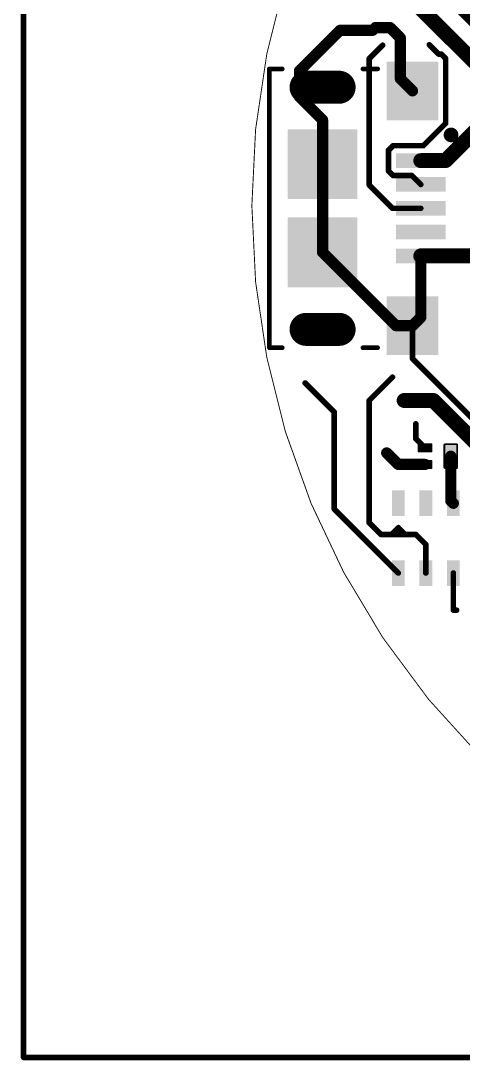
# Model space of a CAD drawing. Extents: x -0.24 to 1.71, y -0.99 to 0.81.
# Drawn here: x -0.242 to 0.232, y -0.989 to 0.126 of the extents above; entities that cross this region are included whole.
import ezdxf

# ---------------------------------------------------------------- set-up
doc = ezdxf.new("R2010")
doc.units = 0
for name, color, linetype in [('1', 12, 'CONTINUOUS'), ('17', 110, 'CONTINUOUS'), ('20', 31, 'CONTINUOUS'), ('21', 253, 'CONTINUOUS')]:
    doc.layers.add(name, color=color, linetype=linetype)

# ---------------------------------------------------------------- blocks, each defined once
blk = doc.blocks.new('RECT')
blk.add_solid([(-0.5, -0.5), (0.5, -0.5), (-0.5, 0.5), (0.5, 0.5)])
blk = doc.blocks.new('LONGP100')
at = {"const_width": 1}
blk.add_lwpolyline([(-0.5, 0), (0.5, 0)], dxfattribs=at)
at = {"const_width": 0.5}
for points in [[(-0.5, 0.25, 1), (-0.5, -0.25)], [(0.5, -0.25, 1), (0.5, 0.25)]]:
    blk.add_lwpolyline(points, format="xyb", dxfattribs=at)
blk = doc.blocks.new('RECT64000X40000R25')
at = {"const_width": 0.00123}
blk.add_lwpolyline([(0.007259, -0.003691), (0.007259, 0.003691, 0.414214), (0.006644, 0.004306), (-0.006644, 0.004306, 0.414214), (-0.007259, 0.003691), (-0.007259, -0.003691, 0.414214), (-0.006644, -0.004306), (0.006644, -0.004306, 0.414214)], format="xyb", close=True, dxfattribs=at)
blk.add_solid([(-0.006951, -0.003999), (0.006951, -0.003999), (-0.006951, 0.003999), (0.006951, 0.003999)])
blk = doc.blocks.new('RECT64000X112000R25')
at = {"const_width": 0.001969}
blk.add_lwpolyline([(0.00689, -0.011811), (0.00689, 0.011811, 0.414214), (0.005906, 0.012795), (-0.005906, 0.012795, 0.414214), (-0.00689, 0.011811), (-0.00689, -0.011811, 0.414214), (-0.005906, -0.012795), (0.005906, -0.012795, 0.414214)], format="xyb", close=True, dxfattribs=at)
blk.add_solid([(-0.006398, -0.012303), (0.006398, -0.012303), (-0.006398, 0.012303), (0.006398, 0.012303)])

msp = doc.modelspace()

# ---------------------------------------------------------------- linework, layer by layer
at = {"layer": '1'}
for points, const_width in [([(-0.2395, 0.807), (-0.2395, -0.98625)], 0.006), ([(0.247941, 0.077982), (0.128923, 0.196999)], 0.016), ([(0.197157, 0.174182), (0.3375, 0.03384)], 0.016), ([(0.137906, 0.118937), (0.134969, 0.116)], 0.012), ([(0.153594, 0.118937), (0.137906, 0.118937)], 0.012), ([(0.164687, 0.107844), (0.153594, 0.118937)], 0.012), ([(0.056407, 0.072407), (0.1, 0.116)], 0.012), ([(0.134969, 0.116), (0.1, 0.116)], 0.012), ([(0.164687, 0.064004), (0.164687, 0.107844)], 0.012), ([(0.14575, 0.1), (0.13125, 0.0855)], 0.006), ([(0.19575, 0.100563), (0.205833, 0.09048)], 0.006), ([(0.205833, 0.09048), (0.208579, 0.09048)], 0.006), ([(0.208579, 0.09048), (0.213266, 0.085794)], 0.006), ([(0.056407, 0.044631), (0.056407, 0.072407)], 0.012), ([(0.13125, 0.0855), (0.13125, -0.05)], 0.006), ([(0.213266, 0.085794), (0.213266, 0.016174)], 0.006), ([(0.177707, 0.050984), (0.164687, 0.064004)], 0.012), ([(0.08125, 0.019788), (0.056407, 0.044631)], 0.012), ([(0.08125, -0.027756), (0.08125, 0.019788)], 0.012), ([(0.213266, 0.016174), (0.189272, -0.007819)], 0.006), ([(0.213158, -0.023819), (0.247941, 0.010964)], 0.016), ([(0.156802, -0.007819), (0.15199, -0.012631)], 0.006), ([(0.15199, -0.012631), (0.15199, -0.035007)], 0.006), ([(0.189272, -0.007819), (0.156802, -0.007819)], 0.006), ([(0.08125, -0.027756), (0.08125, -0.122244)], 0.012), ([(0.186565, -0.023819), (0.213158, -0.023819)], 0.016), ([(0.15199, -0.035007), (0.156676, -0.039693)], 0.006), ([(0.156676, -0.039693), (0.176848, -0.039693)], 0.006), ([(0.176848, -0.039693), (0.186565, -0.049409)], 0.006), ([(0.13125, -0.05), (0.15625, -0.075)], 0.006), ([(0.15625, -0.075), (0.186565, -0.075)], 0.006), ([(0.08125, -0.122244), (0.15999, -0.200984)], 0.012), ([(0.18682, -0.125926), (0.186565, -0.126181)], 0.016), ([(0.29736, -0.125926), (0.18682, -0.125926)], 0.016), ([(0.186565, -0.126181), (0.186565, -0.192126)], 0.012), ([(0.186565, -0.192126), (0.177707, -0.200984)], 0.012), ([(0.15999, -0.200984), (0.177707, -0.200984)], 0.012), ([(0.177707, -0.236329), (0.177707, -0.200984)], 0.006), ([(0.2875, -0.346123), (0.177707, -0.236329)], 0.006), ([(0.13125, -0.28125), (0.15625, -0.25625)], 0.006), ([(0.0625, -0.2625), (0.09375, -0.29375)], 0.006), ([(0.13125, -0.4125), (0.13125, -0.28125)], 0.006), ([(0.2, -0.28125), (0.16875, -0.28125)], 0.016), ([(0.2715, -0.35275), (0.2, -0.28125)], 0.016), ([(0.09375, -0.29375), (0.09375, -0.397679)], 0.006), ([(0.18125, -0.322171), (0.18125, -0.30625)], 0.006), ([(0.19122, -0.332142), (0.18125, -0.322171)], 0.006), ([(0.162358, -0.349858), (0.15, -0.3375)], 0.012), ([(0.19122, -0.349858), (0.162358, -0.349858)], 0.012), ([(0.21878, -0.341), (0.21878, -0.38885)], 0.012), ([(0.21878, -0.38885), (0.221528, -0.391598)], 0.012), ([(0.09375, -0.397679), (0.162472, -0.466402)], 0.006), ([(0.14375, -0.425), (0.13125, -0.4125)], 0.006), ([(0.18125, -0.425), (0.14375, -0.425)], 0.006), ([(0.192, -0.43575), (0.18125, -0.425)], 0.006), ([(0.192, -0.466402), (0.192, -0.43575)], 0.006), ([(0.221528, -0.466402), (0.221528, -0.50625)], 0.006), ([(0.221528, -0.50625), (0.225, -0.50625)], 0.006), ([(-0.2395, -0.98625), (1.7075, -0.98625)], 0.006)]:
    msp.add_lwpolyline(points, dxfattribs=dict(at, const_width=const_width))
for points, const_width in [([(0.137906, 0.121937, 1), (0.137906, 0.115937)], 0.006), ([(0.140027, 0.116816, 1), (0.135785, 0.121058)], 0.006), ([(0.155715, 0.121058, 1), (0.151473, 0.116816)], 0.006), ([(0.153594, 0.115937, 1), (0.153594, 0.121937)], 0.006), ([(0.1, 0.119, 1), (0.1, 0.113)], 0.006), ([(0.102121, 0.113879, 1), (0.097879, 0.118121)], 0.006), ([(0.132848, 0.118121, 1), (0.13709, 0.113879)], 0.006), ([(0.134969, 0.113, 1), (0.134969, 0.119)], 0.006), ([(0.167687, 0.107844, 1), (0.161687, 0.107844)], 0.006), ([(0.162566, 0.105723, 1), (0.166808, 0.109965)], 0.006), ([(0.146811, 0.098939, 1), (0.144689, 0.101061)], 0.003), ([(0.196811, 0.101624, 1), (0.194689, 0.099502)], 0.003), ([(0.205833, 0.09198, 1), (0.205833, 0.08898)], 0.003), ([(0.204772, 0.08942, 1), (0.206893, 0.091541)], 0.003), ([(0.20964, 0.091541, 1), (0.207519, 0.08942)], 0.003), ([(0.208579, 0.08898, 1), (0.208579, 0.09198)], 0.003), ([(0.059407, 0.072407, 1), (0.053407, 0.072407)], 0.006), ([(0.13275, 0.0855, 1), (0.12975, 0.0855)], 0.003), ([(0.130189, 0.086561, 1), (0.132311, 0.084439)], 0.003), ([(0.214766, 0.085794, 1), (0.211766, 0.085794)], 0.003), ([(0.212205, 0.084733, 1), (0.214326, 0.086855)], 0.003), ([(0.054286, 0.074529, 1), (0.058529, 0.070286)], 0.006), ([(0.166808, 0.066125, 1), (0.162566, 0.061883)], 0.006), ([(0.161687, 0.064004, 1), (0.167687, 0.064004)], 0.006), ([(0.175585, 0.048863, 1), (0.179828, 0.053106)], 0.006), ([(0.053407, 0.044631, 1), (0.059407, 0.044631)], 0.006), ([(0.058529, 0.046752, 1), (0.054286, 0.04251)], 0.006), ([(0.08425, 0.019788, 1), (0.07825, 0.019788)], 0.006), ([(0.079129, 0.017667, 1), (0.083371, 0.02191)], 0.006), ([(0.211766, 0.016174, 1), (0.214766, 0.016174)], 0.003), ([(0.214326, 0.015114, 1), (0.212205, 0.017235)], 0.003), ([(0.15349, -0.012631, 1), (0.15049, -0.012631)], 0.003), ([(0.150929, -0.01157, 1), (0.153051, -0.013692)], 0.003), ([(0.156802, -0.006319, 1), (0.156802, -0.009319)], 0.003), ([(0.157863, -0.00888, 1), (0.155742, -0.006758)], 0.003), ([(0.188212, -0.006758, 1), (0.190333, -0.00888)], 0.003), ([(0.189272, -0.009319, 1), (0.189272, -0.006319)], 0.003), ([(0.08425, -0.027756, 1), (0.07825, -0.027756)], 0.006), ([(0.186565, -0.019819, 1), (0.186565, -0.027819)], 0.008), ([(0.21033, -0.02099, 1), (0.215987, -0.026647)], 0.008), ([(0.213158, -0.027819, 1), (0.213158, -0.019819)], 0.008), ([(0.07825, -0.027756, 1), (0.08425, -0.027756)], 0.006), ([(0.153051, -0.033946, 1), (0.150929, -0.036067)], 0.003), ([(0.15049, -0.035007, 1), (0.15349, -0.035007)], 0.003), ([(0.156676, -0.038193, 1), (0.156676, -0.041193)], 0.003), ([(0.155616, -0.040754, 1), (0.157737, -0.038632)], 0.003), ([(0.177909, -0.038632, 1), (0.175788, -0.040754)], 0.003), ([(0.176848, -0.041193, 1), (0.176848, -0.038193)], 0.003), ([(0.132311, -0.048939, 1), (0.130189, -0.051061)], 0.003), ([(0.12975, -0.05, 1), (0.13275, -0.05)], 0.003), ([(0.185504, -0.05047, 1), (0.187626, -0.048349)], 0.003), ([(0.15625, -0.0735, 1), (0.15625, -0.0765)], 0.003), ([(0.155189, -0.076061, 1), (0.157311, -0.073939)], 0.003), ([(0.186565, -0.0765, 1), (0.186565, -0.0735)], 0.003), ([(0.083371, -0.120123, 1), (0.079129, -0.124365)], 0.006), ([(0.07825, -0.122244, 1), (0.08425, -0.122244)], 0.006), ([(0.183737, -0.123353, 1), (0.189393, -0.12901)], 0.008), ([(0.18682, -0.121926, 1), (0.18682, -0.129926)], 0.008), ([(0.189648, -0.128755, 1), (0.183991, -0.123098)], 0.008), ([(0.189565, -0.126181, 1), (0.183565, -0.126181)], 0.006), ([(0.183565, -0.192126, 1), (0.189565, -0.192126)], 0.006), ([(0.188686, -0.194247, 1), (0.184444, -0.190005)], 0.006), ([(0.15999, -0.197984, 1), (0.15999, -0.203984)], 0.006), ([(0.157869, -0.203106, 1), (0.162111, -0.198863)], 0.006), ([(0.175585, -0.198863, 1), (0.179828, -0.203106)], 0.006), ([(0.177707, -0.203984, 1), (0.177707, -0.197984)], 0.006), ([(0.179207, -0.200984, 1), (0.176207, -0.200984)], 0.003), ([(0.178767, -0.235269, 1), (0.176646, -0.23739)], 0.003), ([(0.176207, -0.236329, 1), (0.179207, -0.236329)], 0.003), ([(0.157311, -0.257311, 1), (0.155189, -0.255189)], 0.003), ([(0.063561, -0.261439, 1), (0.061439, -0.263561)], 0.003), ([(0.13275, -0.28125, 1), (0.12975, -0.28125)], 0.003), ([(0.130189, -0.280189, 1), (0.132311, -0.282311)], 0.003), ([(0.16875, -0.27725, 1), (0.16875, -0.28525)], 0.008), ([(0.202828, -0.278422, 1), (0.197172, -0.284078)], 0.008), ([(0.2, -0.28525, 1), (0.2, -0.27725)], 0.008), ([(0.09525, -0.29375, 1), (0.09225, -0.29375)], 0.003), ([(0.092689, -0.294811, 1), (0.094811, -0.292689)], 0.003), ([(0.18275, -0.30625, 1), (0.17975, -0.30625)], 0.003), ([(0.182311, -0.321111, 1), (0.180189, -0.323232)], 0.003), ([(0.17975, -0.322171, 1), (0.18275, -0.322171)], 0.003), ([(0.152121, -0.335379, 1), (0.147879, -0.339621)], 0.006), ([(0.19016, -0.333202, 1), (0.192281, -0.331081)], 0.003), ([(0.162358, -0.346858, 1), (0.162358, -0.352858)], 0.006), ([(0.160237, -0.35198, 1), (0.16448, -0.347737)], 0.006), ([(0.19122, -0.352858, 1), (0.19122, -0.346858)], 0.006), ([(0.22178, -0.341, 1), (0.21578, -0.341)], 0.006), ([(0.220901, -0.386729, 1), (0.216658, -0.390972)], 0.006), ([(0.21578, -0.38885, 1), (0.22178, -0.38885)], 0.006), ([(0.219406, -0.39372, 1), (0.223649, -0.389477)], 0.006), ([(0.094811, -0.396618, 1), (0.092689, -0.39874)], 0.003), ([(0.09225, -0.397679, 1), (0.09525, -0.397679)], 0.003), ([(0.132311, -0.411439, 1), (0.130189, -0.413561)], 0.003), ([(0.12975, -0.4125, 1), (0.13275, -0.4125)], 0.003), ([(0.14375, -0.4235, 1), (0.14375, -0.4265)], 0.003), ([(0.142689, -0.426061, 1), (0.144811, -0.423939)], 0.003), ([(0.182311, -0.423939, 1), (0.180189, -0.426061)], 0.003), ([(0.18125, -0.4265, 1), (0.18125, -0.4235)], 0.003), ([(0.1935, -0.43575, 1), (0.1905, -0.43575)], 0.003), ([(0.190939, -0.436811, 1), (0.193061, -0.434689)], 0.003), ([(0.161412, -0.467462, 1), (0.163533, -0.465341)], 0.003), ([(0.1905, -0.466402, 1), (0.1935, -0.466402)], 0.003), ([(0.223028, -0.466402, 1), (0.220028, -0.466402)], 0.003), ([(0.221528, -0.50475, 1), (0.221528, -0.50775)], 0.003), ([(0.220028, -0.50625, 1), (0.223028, -0.50625)], 0.003), ([(0.225, -0.50775, 1), (0.225, -0.50475)], 0.003), ([(-0.2395, -0.98475, 1), (-0.2395, -0.98775)], 0.003), ([(-0.241, -0.98625, 1), (-0.238, -0.98625)], 0.003)]:
    msp.add_lwpolyline(points, format="xyb", dxfattribs=dict(at, const_width=const_width))
at = {"layer": '20', "const_width": 0.000984}
msp.add_lwpolyline([(0.840367, -0.907188, 1), (0.840367, 0.762812, 1), (0.840367, -0.907188)], format="xyb", dxfattribs=at)
at = {"layer": '20'}
for centre in [(0.08125, 0.054921), (0.08125, -0.204921)]:
    msp.add_circle(centre, 0.009843, dxfattribs=at)
at = {"layer": '21', "const_width": 0.005}
for points in [[(0.024163, 0.074606), (0.024163, -0.224606)], [(0.037943, 0.074606), (0.026132, 0.074606)], [(0.140305, 0.074606), (0.124557, 0.074606)], [(0.037943, -0.224606), (0.026132, -0.224606)], [(0.124557, -0.224606), (0.140305, -0.224606)], [(0.162567, -0.417181), (0.154693, -0.425055)], [(0.154693, -0.425055), (0.15863, -0.425055)], [(0.15863, -0.425055), (0.162567, -0.421118)], [(0.15863, -0.425055), (0.170441, -0.425055)], [(0.170441, -0.425055), (0.162567, -0.417181)]]:
    msp.add_lwpolyline(points, dxfattribs=at)
at = {"layer": '21'}
for points, const_width in [([(0.025413, 0.074606, 1), (0.022913, 0.074606)], 0.0025), ([(0.026132, 0.075856, 1), (0.026132, 0.073356)], 0.0025), ([(0.037943, 0.073356, 1), (0.037943, 0.075856)], 0.0025), ([(0.124557, 0.075856, 1), (0.124557, 0.073356)], 0.0025), ([(0.140305, 0.073356, 1), (0.140305, 0.075856)], 0.0025), ([(0.219045, -0.000197, 1), (0.219045, 0.007677, 1), (0.219045, -0.000197)], 0.007874), ([(0.026132, -0.223356, 1), (0.026132, -0.225856)], 0.0025), ([(0.037943, -0.225856, 1), (0.037943, -0.223356)], 0.0025), ([(0.124557, -0.223356, 1), (0.124557, -0.225856)], 0.0025), ([(0.140305, -0.225856, 1), (0.140305, -0.223356)], 0.0025), ([(0.022913, -0.224606, 1), (0.025413, -0.224606)], 0.0025), ([(0.154693, -0.423805, 1), (0.154693, -0.426305)], 0.0025), ([(0.153809, -0.424171, 1), (0.155577, -0.425939)], 0.0025), ([(0.15863, -0.423805, 1), (0.15863, -0.426305)], 0.0025), ([(0.157746, -0.424171, 1), (0.159514, -0.425939)], 0.0025), ([(0.15863, -0.426305, 1), (0.15863, -0.423805)], 0.0025), ([(0.163451, -0.416297, 1), (0.161683, -0.418065)], 0.0025), ([(0.163451, -0.418065, 1), (0.161683, -0.416297)], 0.0025), ([(0.163451, -0.422002, 1), (0.161683, -0.420234)], 0.0025), ([(0.169557, -0.425939, 1), (0.171325, -0.424171)], 0.0025), ([(0.170441, -0.426305, 1), (0.170441, -0.423805)], 0.0025)]:
    msp.add_lwpolyline(points, format="xyb", dxfattribs=dict(at, const_width=const_width))

# ---------------------------------------------------------------- block references
at = {"layer": '1'}
for p, xscale, yscale, rotation in [((0.177707, 0.050984), 0.062992, 0.055118, 270), ((0.08125, -0.027756), 0.074803, 0.074803, 270), ((0.186565, -0.023819), 0.015748, 0.05315, 270), ((0.186565, -0.049409), 0.015748, 0.05315, 270), ((0.186565, -0.075), 0.015748, 0.05315, 270), ((0.08125, -0.122244), 0.074803, 0.074803, 270), ((0.186565, -0.100591), 0.015748, 0.05315, 270), ((0.186565, -0.126181), 0.015748, 0.05315, 270), ((0.177707, -0.200984), 0.062992, 0.055118, 270), ((0.162472, -0.391598), 0.027559, 0.01378, 90), ((0.192, -0.391598), 0.027559, 0.01378, 90), ((0.221528, -0.391598), 0.027559, 0.01378, 90), ((0.162472, -0.466402), 0.027559, 0.01378, 90), ((0.192, -0.466402), 0.027559, 0.01378, 90), ((0.221528, -0.466402), 0.027559, 0.01378, 90)]:
    msp.add_blockref('RECT', p, dxfattribs=dict(at, xscale=xscale, yscale=yscale, rotation=rotation))
for name, p in [('RECT64000X40000R25', (0.19122, -0.332142)), ('RECT64000X112000R25', (0.21878, -0.341)), ('RECT64000X40000R25', (0.19122, -0.349858))]:
    msp.add_blockref(name, p, dxfattribs=at)
at = {"layer": '17', "xscale": 0.035433, "yscale": 0.035433}
for p in [(0.08125, 0.054921), (0.08125, -0.204921)]:
    msp.add_blockref('LONGP100', p, dxfattribs=at)

doc.saveas('drawing.dxf')
